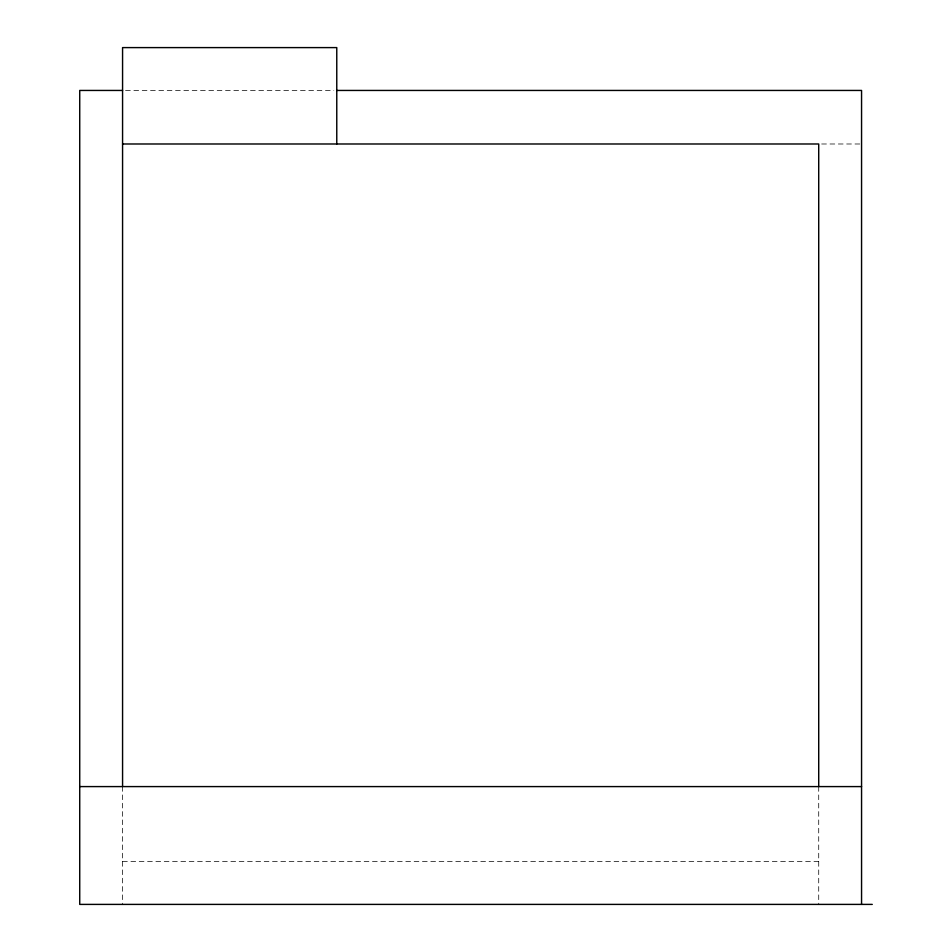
<?xml version="1.0" encoding="UTF-8"?>
<svg xmlns="http://www.w3.org/2000/svg" width="952" height="952" viewBox="0 0 952 952"><rect width="100%" height="100%" fill="white"/><g stroke="black" fill="none" stroke-linecap="round" stroke-linejoin="round"><path stroke-width="0.71" stroke-dasharray="4.76 3.57" d="M125.545 90.44L333.795 90.44M821.671 143.99L860.084 143.99M122.57 861.56L818.72 861.56M818.72 786.59L818.72 904.4M122.57 786.59L122.57 904.4"/><path stroke-width="1.43" d="M122.57 90.44L79.73 90.44L79.73 904.4L872.27 904.4M336.77 90.44L861.56 90.44L861.56 904.4M122.57 143.99L818.72 143.99L818.72 786.59M79.73 786.59L861.56 786.59M336.77 143.99L336.77 47.6L122.57 47.6L122.57 786.59"/></g></svg>
